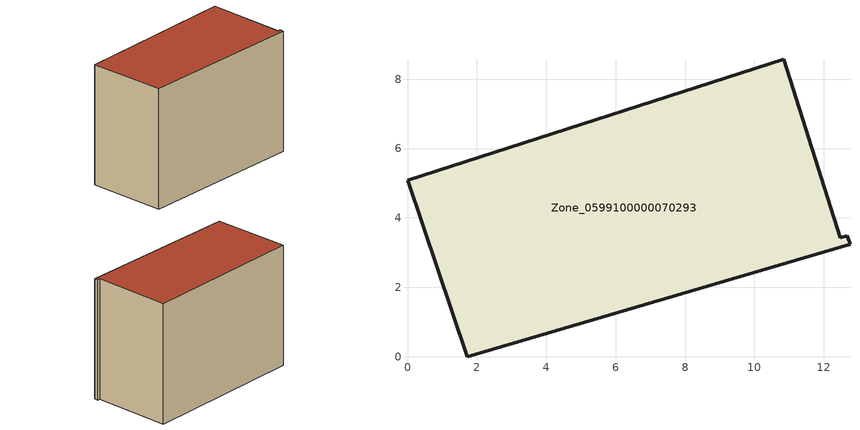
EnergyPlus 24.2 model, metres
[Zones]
Zone_0599100000070293
 floor ground (C_G): 1.72,0 0,5.08 10.85,8.57 12.48,3.43 12.68,3.48 12.76,3.24 z0
 wall outside (C_F): 12.68,3.48 12.48,3.43 10.85,8.57 0,5.08 1.72,0 12.76,3.24 12.68,3.48 z0:8.46
 roof outside (C_R): 1.72,0 12.76,3.24 12.68,3.48 12.48,3.43 10.85,8.57 0,5.08 z8.46
[BUILDING]
Pand.0599100000070293: North Axis=0; Terrain=City; Loads Convergence Tolerance Value=0.04; Temperature Convergence Tolerance Value=0.4; Solar Distribution=FullExterior; Maximum Number of Warmup Days=25; Minimum Number of Warmup Days=1
[Site:Location]
Rotterdam.The.Hague.AP_ZH_NLD Design_Conditions: Latitude=51.96; Longitude=4.45; Time Zone=1; Elevation=-4.5
[SITE:GROUNDTEMPERATURE:BUILDINGSURFACE]
18, 18, 18, 18, 18, 18, 18, 18, 18, 18, 18, 18
[MATERIAL] Thermal Absorptance=0.9; Solar Absorptance=0.7; Visible Absorptance=0.7
Name | Roughness | Thickness | Conductivity | Density | Specific Heat
G.TI.1975-1991 | MediumSmooth | 0.15 | 0.288461 | 540 | 1210
F.TI.1975-1991 | Rough | 0.3 | 0.230769 | 1920 | 840
R.TI.1975-1991 | MediumRough | 0.2 | 0.153846 | 1500 | 1000
[CONSTRUCTION]
C_G: G.TI.1975-1991
C_F: F.TI.1975-1991
C_R: R.TI.1975-1991
[ZONE]
Zone_0599100000070293: Type=1; Multiplier=1; Ceiling Height=Autocalculate; Volume=Autocalculate; Floor Area=autocalculate; Part of Total Floor Area=Yes
[ZONEINFILTRATION:DESIGNFLOWRATE]
Infil_Zone_0599100000070293: Zone or ZoneList or Space or SpaceList=Zone_0599100000070293; Schedule=AlwaysOn; Design Flow Rate Calculation Method=Flow/Area; Flow Rate per Floor Area=0.003; Constant Term Coefficient=1; Temperature Term Coefficient=0; Velocity Term Coefficient=0; Velocity Squared Term Coefficient=0
[HVACTEMPLATE:ZONE:IDEALLOADSAIRSYSTEM]
Zone_0599100000070293: Maximum Heating Supply Air Temperature=50; Minimum Cooling Supply Air Temperature=13; Maximum Heating Supply Air Humidity Ratio=0.0156; Minimum Cooling Supply Air Humidity Ratio=0.0077; Heating Limit=NoLimit; Cooling Limit=NoLimit; Dehumidification Control Type=ConstantSensibleHeatRatio; Cooling Sensible Heat Ratio=0.7; Dehumidification Setpoint=60; Humidification Control Type=None; Humidification Setpoint=30; Outdoor Air Method=None; Outdoor Air Flow Rate per Person=0.00944; Outdoor Air Flow Rate per Zone Floor Area=0; Outdoor Air Flow Rate per Zone=0; Demand Controlled Ventilation Type=None; Outdoor Air Economizer Type=NoEconomizer; Heat Recovery Type=None; Sensible Heat Recovery Effectiveness=0.7; Latent Heat Recovery Effectiveness=0.65
[ZONECONTROL:THERMOSTAT]
ThermostatControl_Zone_0599100000070293: Zone or ZoneList=Zone_0599100000070293; Control Type Schedule=DualSetpointControlType; Control 1=Thermostat_Zone_0599100000070293; Temperature Difference Between Cutout And Setpoint=0
[THERMOSTATSETPOINT:DUALSETPOINT]
Thermostat_Zone_0599100000070293: Heating Setpoint Temperature Schedule=HeatingSetpoint_Zone_0599100000070293; Cooling Setpoint Temperature Schedule=CoolingSetpoint_Zone_0599100000070293
[SCHEDULE:COMPACT]
HeatingSetpoint_Zone_0599100000070293: Through: 12/31, For: AllDays, Until: 24:00, 21
CoolingSetpoint_Zone_0599100000070293: Through: 12/31, For: AllDays, Until: 24:00, 24
DualSetpointControlType: Through: 12/31, For: AllDays, Until: 24:00, 4
AlwaysOn: Through: 12/31, For: AllDays, Until: 24:00, 1
